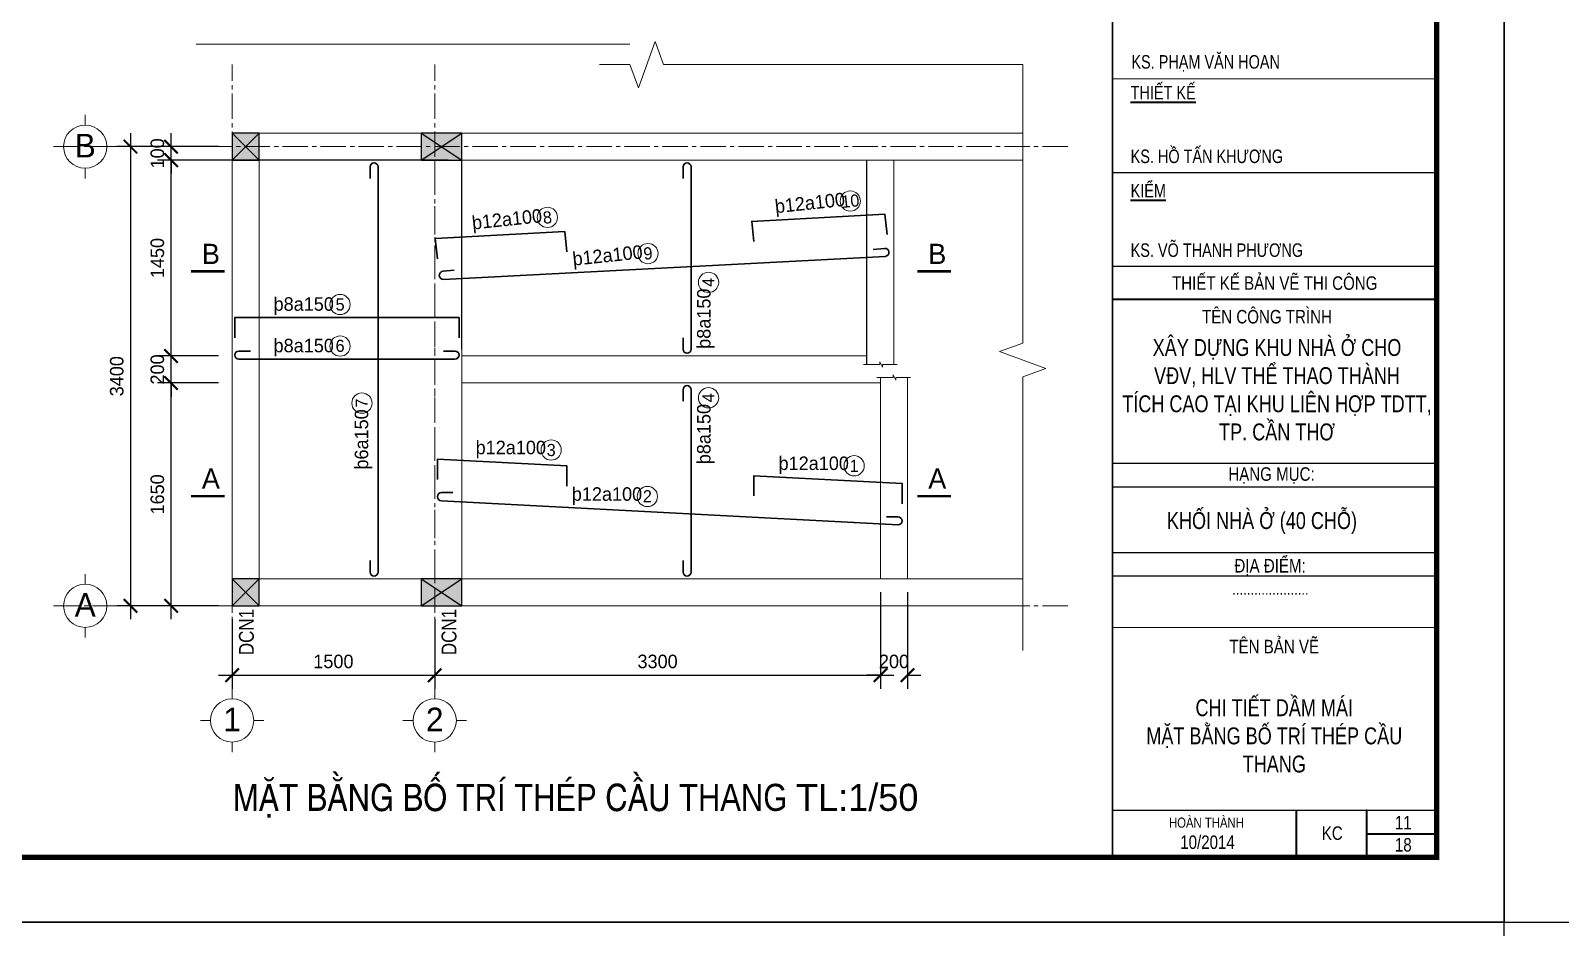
# Model space of a CAD drawing. Header units: inches. Extents: x 566748 to 757280, y 592180 to 740680.
# Drawn here: x 628928 to 651579, y 621803 to 635084 of the extents above; entities that cross this region are included whole.
import ezdxf
from ezdxf.enums import TextEntityAlignment as Align

# ---------------------------------------------------------------- set-up
doc = ezdxf.new("R2010")
doc.units = ezdxf.units.IN
doc.header["$MEASUREMENT"] = 0
for name, pattern in [('ACAD_ISO03W100', [30, 12, -18]), ('ACAD_ISO10W100', [18, 12, -3, 0, -3]), ('CENTER2', [1.125, 0.75, -0.125, 0.125, -0.125])]:
    doc.linetypes.add(name, pattern=pattern)
for name, color, linetype in [('cot', 123, 'Continuous'), ('LAYER 7', 7, 'Continuous'), ('LAYER7', 7, 'Continuous'), ('TEXT', 4, 'Continuous')]:
    doc.layers.add(name, color=color, linetype=linetype)
for name, color, linetype, lineweight in [('LAYER5', 5, 'Continuous', 9), ('NET CB', 2, 'Continuous', 20), ('NET GHI CHU', 7, 'Continuous', 13), ('NET KICH THUOC', 9, 'Continuous', 13), ('NET THEP DAI', 3, 'Continuous', 30), ('NET TRUC', 8, 'ACAD_ISO10W100', 9)]:
    doc.layers.add(name, color=color, linetype=linetype, lineweight=lineweight)
doc.styles.add('chu dan', font='Fonts5.ttf', dxfattribs={"height": 350})
doc.styles.add('DIM', font='Fonts5.ttf')
doc.styles.get("Standard").update_dxf_attribs({"font": 'VHELVEN0.TTF'})
doc.styles.add('TEXT', font='Fonts5.ttf')
doc.styles.add('VNAVO', font='VARIALN.TTF', dxfattribs={"width": 1.1})
doc.styles.add('VNI - HELVE', font='VBOOKMN0.TTF', dxfattribs={"width": 0.8})
doc.styles.add('VNIHELVE', font='Fonts5.ttf', dxfattribs={"height": 180})
doc.dimstyles.new('M 1-50', dxfattribs={"dimtxt": 200, "dimasz": 200, "dimexe": 200, "dimexo": 200, "dimgap": 100, "dimtad": 1, "dimtoh": 1, "dimdec": 0, "dimlfac": 0.5, "dimzin": 0, "dimdsep": 46, "dimtxsty": 'DIM', "dimblk": 'ARCHTICK', "dimcen": 200, "dimdle": 200, "dimadec": 0, "dimazin": 0, "dimtfac": 1, "dimtdec": 0, "dimtix": 1, "dimtofl": 0, "dimtmove": 2, "dimatfit": 3, "dimfxl": 1, "dimtolj": 1, "dimtzin": 0, "dimarcsym": 0})

# ---------------------------------------------------------------- blocks, each defined once
blk = doc.blocks.new('AAEER')
at = {"linetype": 'Continuous', "ltscale": 0.08}
h = blk.add_hatch(color=8, dxfattribs=at)
h.paths.add_polyline_path([(377.886, 656.949), (377.886, 657.083), (377.366, 656.782), (377.366, 656.181), (377.423, 656.148), (377.423, 656.682)])
h.paths.add_polyline_path([(377.886, 656.882), (377.481, 656.649), (377.481, 656.181), (377.655, 656.081), (377.655, 656.482), (377.771, 656.548), (377.771, 656.014), (377.886, 655.947)])
blk.add_hatch(color=8, dxfattribs=at).paths.add_polyline_path([(378.118, 656.482), (378.002, 656.548), (378.002, 656.014), (377.886, 655.947), (377.886, 655.88), (378.349, 656.148), (378.349, 656.682), (377.886, 656.949), (377.886, 656.882), (378.291, 656.649), (378.291, 656.181), (378.118, 656.081)])
for p, q in [((377.886, 656.949), (377.423, 656.682)), ((377.886, 656.882), (377.481, 656.649)), ((377.886, 657.083), (377.886, 656.949)), ((377.886, 657.083), (377.886, 655.88)), ((377.886, 656.949), (378.349, 656.682)), ((377.886, 656.882), (377.886, 655.947)), ((377.886, 656.882), (378.291, 656.649)), ((377.423, 656.682), (377.423, 656.148)), ((378.349, 656.682), (378.349, 656.148)), ((377.481, 656.649), (377.481, 656.181)), ((377.655, 656.482), (377.771, 656.548)), ((377.655, 656.482), (377.655, 656.081)), ((377.771, 656.548), (377.771, 656.014)), ((378.118, 656.482), (378.002, 656.548)), ((378.002, 656.548), (378.002, 656.014)), ((378.118, 656.482), (378.118, 656.081)), ((378.291, 656.649), (378.291, 656.181))]:
    blk.add_line(p, q, dxfattribs=at)
blk.add_lwpolyline([(377.366, 656.181), (377.886, 655.88), (378.407, 656.181), (378.407, 656.782), (377.886, 657.083), (377.366, 656.782)], close=True, dxfattribs=at)
for points in [[(377.481, 656.181), (377.655, 656.081)], [(377.771, 656.014), (377.886, 655.947)], [(378.002, 656.014), (377.886, 655.947)], [(378.291, 656.181), (378.118, 656.081)]]:
    blk.add_lwpolyline(points, dxfattribs=at)
for points in [[(375.565, 643.528), (380.365, 643.528)], [(375.565, 643.18), (380.365, 643.18)], [(375.565, 642.208), (380.365, 642.208)], [(375.565, 641.861), (380.365, 641.861)]]:
    blk.add_lwpolyline(points)
at = {"layer": 'LAYER 7', "lineweight": 35}
for points in [[(375.565, 664.914), (380.365, 664.914)], [(376.469, 663.456), (376.469, 664.914)], [(375.565, 664.428), (380.365, 664.428)], [(375.565, 663.942), (380.365, 663.942)], [(375.565, 645.958), (380.365, 645.958)], [(378.282, 638.389), (378.282, 637.695)], [(379.323, 638.389), (379.323, 638.389), (379.323, 637.695)], [(379.323, 638.042), (380.365, 638.042)]]:
    blk.add_lwpolyline(points, dxfattribs=at)
at = {"layer": 'LAYER7', "const_width": 0.0278}
blk.add_lwpolyline([(380.365, 665.47), (375.565, 665.47), (375.565, 637.695), (380.365, 637.695)], close=True, dxfattribs=at)
at = {"layer": 'LAYER7'}
for points, const_width in [([(375.565, 663.456), (380.365, 663.456)], 0.0174), ([(375.565, 661.712), (380.365, 661.712)], 0.0174), ([(375.565, 660.112), (380.365, 660.112)], 0.0174), ([(375.565, 658.512), (380.365, 658.512)], 0.0212), ([(375.565, 654.346), (380.365, 654.346)], 0.0174), ([(375.565, 651.999), (380.365, 651.999)], 0.0174), ([(375.565, 650.61), (380.365, 650.61)], 0.0174), ([(375.565, 649.221), (380.365, 649.221)], 0.0174), ([(375.565, 647.833), (380.365, 647.833)], 0.0174), ([(375.565, 646.444), (380.365, 646.444)], 0.0174), ([(375.565, 641.097), (380.365, 641.097)], 0.0174), ([(375.565, 638.389), (380.365, 638.389)], 0.0174)]:
    blk.add_lwpolyline(points, dxfattribs=dict(at, const_width=const_width))
at = {"layer": 'LAYER 7', "lineweight": 35, "style": 'VNI - HELVE'}
for s, insert, char_height, width, attachment_point in [('CHÆNH SÖÛA', (375.833, 665.327), 0.2, 5.31965, 1), ('LAÀN 1', (375.696, 664.761), 0.2, 5.31965, 1), ('LAÀN 2', (375.696, 664.275), 0.2, 5.31965, 1), ('LAÀN 3', (375.696, 663.789), 0.2, 5.31965, 1), ('GHI CHUÙ:', (375.833, 663.236), 0.2, 5.31965, 1), ('CHUÛ ÑAÀU TÖ:', (375.833, 661.556), 0.2, 5.31965, 1), ('.........', (375.833, 659.91), 0.2, 5.31965, 1), ('...........................', (377.188, 658.873), 0.2, 5.31965, 1), ('{\\LP. GIAÙM ÑOÁC}', (375.833, 654.205), 0.2, 5.31965, 1), ('KS. PHAÏM VAÊN HOAN', (375.833, 652.277), 0.2, 5.31965, 1), ('{\\LCHUÛ NHIEÄM}', (375.833, 651.912), 0.2, 5.31965, 1), ('KTS. TRÖÔNG BAÙ TUØNG', (375.828, 650.957), 0.2, 5.31965, 1), ('{\\LCHUÛ TRÌ}', (375.833, 650.542), 0.2, 5.31965, 1), ('KS. PHAÏM VAÊN HOAN', (375.844, 649.573), 0.2, 5.31965, 1), ('{\\LTHIEÁT KEÁ}', (375.833, 649.118), 0.2, 5.31965, 1), ('KS. HOÀ TAÁN KHÖÔNG', (375.833, 648.174), 0.2, 5.31965, 1), ('{\\LKIEÅM}', (375.833, 647.665), 0.2, 5.31965, 1), ('KS. VOÕ THANH PHÖÔNG', (375.833, 646.785), 0.2, 5.31965, 1), ('{\\fVNI-Helve|b0|i0|c0|p2;THIEÁT KEÁ BAÛN VEÕ THI COÂNG}', (376.445, 646.297), 0.2, 5.31965, 1), ('{\\fVNI-Helve|b0|i0|c0|p2;TEÂN COÂNG TRÌNH}', (376.889, 645.799), 0.2, 5.31965, 1), ('XAÂY DÖÏNG KHU NHAØ ÔÛ CHO\\PVÑV, HLV THEÅ THAO THAØNH \\PTÍCH CAO TAÏI KHU LIEÂN HÔÏP TDTT, TP. CAÀN THÔ', (378, 645.368), 0.25, 4.98702, 2), ('{\\fVNI-Helve|b0|i0|c0|p2;HAÏNG MUÏC:}', (377.279, 643.469), 0.2, 5.31965, 1), ('KHOÁI NHAØ ÔÛ (40 CHOÃ)', (376.37, 642.805), 0.25, 7.09083, 1), ('{\\fVNI-Helve|b0|i0|c0|p2;ÑÒA ÑIEÅM:}', (377.37, 642.111), 0.2, 5.31965, 1), ('{\\fVNI-Helve|b0|i0|c0|p2;.....................}', (377.337, 641.754), 0.17359, 5.31965, 1), ('{\\fVNI-Helve|b0|i0|c0|p2;TEÂN BAÛN VEÕ}', (377.294, 640.914), 0.2, 5.31965, 1), ('{\\fVNI-Helve|b0|i0|c0|p2;HOAØN THAØNH}', (376.401, 638.282), 0.15, 5.31965, 1), ('{\\fVNI-Helve|b0|i0|c0|p2;KC}', (378.663, 638.151), 0.2, 5.31965, 1), ('{\\fVNI-Helve|b0|i0|c0|p2;10/2014}', (376.567, 638.017), 0.2, 5.31965, 1), ('{\\fVNI-Helve|b0|i0|c0|p2;18}', (379.745, 637.978), 0.2, 5.31965, 1)]:
    blk.add_mtext(s, dxfattribs=dict(at, insert=insert, char_height=char_height, width=width, attachment_point=attachment_point))
at = {"layer": 'LAYER5', "attachment_point": 1, "style": 'VNI - HELVE'}
for s, insert, char_height, width in [('{\\H0.9774x;CTY COÅ PHAÀN TÖ VAÁN & XAÂY DÖÏNG} ', (375.805, 658.177), 0.19891, 4.67984), ('TRUNG NAM', (376.787, 657.729), 0.2777, 3.59296), ('{\\fVNI-Helve|b0|i0|c0|p2;C13-C15, ÑÖÔØNG SOÁ 2, LOÂ SOÁ 8A, PHÖÔØNG HÖNG THAÏNH, \\P                       QUAÄN CAÙI RAÊNG,  TP. CAÀN THÔ}', (375.912, 655.598), 0.12499, 8.0242), ('{\\fVNI-Helve|b0|i0|c0|p2;ÑT: 0710. 37 36 930, FAX: 0710. 37 36 940}', (376.484, 655.04), 0.12499, 8.0242), ('{\\fVNI-Helve|b0|i0|c0|p2;Email: trungnamcantho@yahoo.com.vn}', (376.706, 654.803), 0.12499, 8.0242)]:
    blk.add_mtext(s, dxfattribs=dict(at, insert=insert, char_height=char_height, width=width))
blk = doc.blocks.new('_ArchTick')
at = {"color": 0, "linetype": 'ByBlock', "const_width": 0.15}
blk.add_lwpolyline([(-0.5, -0.5), (0.5, 0.5)], dxfattribs=at)
blk = doc.blocks.new('*D705')
at = {"layer": 'Defpoints', "color": 0, "ltscale": 800}
for p in [(631912, 626566), (634912, 626566), (634912, 625538)]:
    blk.add_point(p, dxfattribs=at)
at = {"layer": 'NET KICH THUOC', "color": 0, "lineweight": -2, "ltscale": 800}
for p, q in [((631912, 626366), (631912, 625338)), ((634912, 626366), (634912, 625338)), ((631712, 625538), (635112, 625538))]:
    blk.add_line(p, q, dxfattribs=at)
at = {"layer": 'NET KICH THUOC', "color": 0, "lineweight": -2, "ltscale": 800, "xscale": 200, "yscale": 200, "zscale": 200, "rotation": 180}
blk.add_blockref('_ArchTick', (631912, 625538), dxfattribs=at)
at = {"layer": 'NET KICH THUOC', "color": 0, "lineweight": -2, "ltscale": 800, "xscale": 200, "yscale": 200, "zscale": 200}
blk.add_blockref('_ArchTick', (634912, 625538), dxfattribs=at)
at = {"layer": 'NET KICH THUOC', "color": 0, "ltscale": 800, "insert": (633412, 625741), "char_height": 200, "attachment_point": 5, "style": 'DIM'}
blk.add_mtext('\\A1;1500', dxfattribs=at)
blk = doc.blocks.new('*D706')
at = {"layer": 'Defpoints', "color": 0, "ltscale": 800}
for p in [(641512, 626966), (634912, 626566), (641512, 625538)]:
    blk.add_point(p, dxfattribs=at)
at = {"layer": 'NET KICH THUOC', "color": 0, "lineweight": -2, "ltscale": 800}
for p, q in [((641512, 626766), (641512, 625338)), ((634912, 626366), (634912, 625338)), ((634712, 625538), (641712, 625538))]:
    blk.add_line(p, q, dxfattribs=at)
at = {"layer": 'NET KICH THUOC', "color": 0, "lineweight": -2, "ltscale": 800, "xscale": 200, "yscale": 200, "zscale": 200, "rotation": 180}
blk.add_blockref('_ArchTick', (634912, 625538), dxfattribs=at)
at = {"layer": 'NET KICH THUOC', "color": 0, "lineweight": -2, "ltscale": 800, "xscale": 200, "yscale": 200, "zscale": 200}
blk.add_blockref('_ArchTick', (641512, 625538), dxfattribs=at)
at = {"layer": 'NET KICH THUOC', "color": 0, "ltscale": 800, "insert": (638212, 625741), "char_height": 200, "attachment_point": 5, "style": 'DIM'}
blk.add_mtext('\\A1;3300', dxfattribs=at)
blk = doc.blocks.new('*D707')
at = {"layer": 'Defpoints', "color": 0, "ltscale": 800}
for p in [(641512, 626966), (641912, 626966), (641912, 625538)]:
    blk.add_point(p, dxfattribs=at)
at = {"layer": 'LAYER7', "color": 0, "lineweight": -2, "ltscale": 800}
for p, q in [((641512, 626766), (641512, 625338)), ((641912, 626766), (641912, 625338)), ((641512, 625538), (641312, 625538)), ((641912, 625538), (642112, 625538))]:
    blk.add_line(p, q, dxfattribs=at)
at = {"layer": 'LAYER7', "color": 0, "lineweight": -2, "ltscale": 800, "xscale": 200, "yscale": 200, "zscale": 200}
blk.add_blockref('_ArchTick', (641512, 625538), dxfattribs=at)
at = {"layer": 'LAYER7', "color": 0, "lineweight": -2, "ltscale": 800, "xscale": 200, "yscale": 200, "zscale": 200, "rotation": 180}
blk.add_blockref('_ArchTick', (641912, 625538), dxfattribs=at)
at = {"layer": 'LAYER7', "color": 0, "ltscale": 800, "insert": (641712, 625741), "char_height": 200, "attachment_point": 5, "style": 'DIM'}
blk.add_mtext('\\A1;200', dxfattribs=at)
blk = doc.blocks.new('*D708')
at = {"layer": 'Defpoints', "color": 0, "ltscale": 800}
for p in [(631008, 629866), (631912, 629866), (631912, 626566)]:
    blk.add_point(p, dxfattribs=at)
at = {"layer": 'NET KICH THUOC', "color": 0, "lineweight": -2, "ltscale": 800}
for p, q in [((631008, 626366), (631008, 630066)), ((631712, 629866), (630808, 629866)), ((631712, 626566), (630808, 626566))]:
    blk.add_line(p, q, dxfattribs=at)
at = {"layer": 'NET KICH THUOC', "color": 0, "lineweight": -2, "ltscale": 800, "xscale": 200, "yscale": 200, "zscale": 200}
for p, rotation in [((631008, 629866), 90), ((631008, 626566), 270)]:
    blk.add_blockref('_ArchTick', p, dxfattribs=dict(at, rotation=rotation))
at = {"layer": 'NET KICH THUOC', "color": 0, "ltscale": 800, "insert": (630806, 628216), "char_height": 200, "attachment_point": 5, "rotation": 90, "style": 'DIM'}
blk.add_mtext('\\A1;1650', dxfattribs=at)
blk = doc.blocks.new('*D709')
at = {"layer": 'Defpoints', "color": 0, "ltscale": 800}
for p in [(631008, 630266), (631912, 630266), (631912, 629866)]:
    blk.add_point(p, dxfattribs=at)
at = {"layer": 'NET KICH THUOC', "color": 0, "lineweight": -2, "ltscale": 800}
for p, q in [((631008, 630266), (631008, 630466)), ((631712, 630266), (630808, 630266)), ((631712, 629866), (630808, 629866)), ((631008, 629866), (631008, 629666))]:
    blk.add_line(p, q, dxfattribs=at)
at = {"layer": 'NET KICH THUOC', "color": 0, "lineweight": -2, "ltscale": 800, "xscale": 200, "yscale": 200, "zscale": 200}
for p, rotation in [((631008, 630266), 270), ((631008, 629866), 90)]:
    blk.add_blockref('_ArchTick', p, dxfattribs=dict(at, rotation=rotation))
at = {"layer": 'NET KICH THUOC', "color": 0, "ltscale": 800, "insert": (630806, 630066), "char_height": 200, "attachment_point": 5, "rotation": 90, "style": 'DIM'}
blk.add_mtext('\\A1;200', dxfattribs=at)
blk = doc.blocks.new('*D710')
at = {"layer": 'Defpoints', "color": 0, "ltscale": 800}
for p in [(631008, 633166), (635312, 633166), (631912, 630266)]:
    blk.add_point(p, dxfattribs=at)
at = {"layer": 'NET KICH THUOC', "color": 0, "lineweight": -2, "ltscale": 800}
for p, q in [((631008, 630066), (631008, 633366)), ((635112, 633166), (630808, 633166)), ((631712, 630266), (630808, 630266))]:
    blk.add_line(p, q, dxfattribs=at)
at = {"layer": 'NET KICH THUOC', "color": 0, "lineweight": -2, "ltscale": 800, "xscale": 200, "yscale": 200, "zscale": 200}
for p, rotation in [((631008, 633166), 90), ((631008, 630266), 270)]:
    blk.add_blockref('_ArchTick', p, dxfattribs=dict(at, rotation=rotation))
at = {"layer": 'NET KICH THUOC', "color": 0, "ltscale": 800, "insert": (630806, 631716), "char_height": 200, "attachment_point": 5, "rotation": 90, "style": 'DIM'}
blk.add_mtext('\\A1;1450', dxfattribs=at)
blk = doc.blocks.new('*D711')
at = {"layer": 'Defpoints', "color": 0, "ltscale": 800}
for p in [(631008, 633366), (631912, 633366), (635312, 633166)]:
    blk.add_point(p, dxfattribs=at)
at = {"layer": 'NET KICH THUOC', "color": 0, "lineweight": -2, "ltscale": 800}
for p, q in [((631008, 633366), (631008, 633566)), ((631712, 633366), (630808, 633366)), ((635112, 633166), (630808, 633166)), ((631008, 633166), (631008, 632966))]:
    blk.add_line(p, q, dxfattribs=at)
at = {"layer": 'NET KICH THUOC', "color": 0, "lineweight": -2, "ltscale": 800, "xscale": 200, "yscale": 200, "zscale": 200}
for p, rotation in [((631008, 633366), 270), ((631008, 633166), 90)]:
    blk.add_blockref('_ArchTick', p, dxfattribs=dict(at, rotation=rotation))
at = {"layer": 'NET KICH THUOC', "color": 0, "ltscale": 800, "insert": (630806, 633266), "char_height": 200, "attachment_point": 5, "rotation": 90, "style": 'DIM'}
blk.add_mtext('\\A1;100', dxfattribs=at)
blk = doc.blocks.new('*D712')
at = {"layer": 'Defpoints', "color": 0, "ltscale": 800}
for p in [(631912, 633366), (630407, 626566), (631912, 626566)]:
    blk.add_point(p, dxfattribs=at)
at = {"layer": 'NET KICH THUOC', "color": 0, "lineweight": -2, "ltscale": 800}
for p, q in [((630407, 633566), (630407, 626366)), ((631712, 633366), (630207, 633366)), ((631712, 626566), (630207, 626566))]:
    blk.add_line(p, q, dxfattribs=at)
at = {"layer": 'NET KICH THUOC', "color": 0, "lineweight": -2, "ltscale": 800, "xscale": 200, "yscale": 200, "zscale": 200}
for p, rotation in [((630407, 633366), 90), ((630407, 626566), 270)]:
    blk.add_blockref('_ArchTick', p, dxfattribs=dict(at, rotation=rotation))
at = {"layer": 'NET KICH THUOC', "color": 0, "ltscale": 800, "insert": (630205, 629966), "char_height": 200, "attachment_point": 5, "rotation": 90, "style": 'DIM'}
blk.add_mtext('\\A1;3400', dxfattribs=at)
blk = doc.blocks.new('TRM')
at = {"layer": 'NET GHI CHU', "linetype": 'Continuous', "ltscale": 400}
for p, q in [((0, -150), (0, 0)), ((-320, -470), (-470, -470)), ((320, -470), (470, -470)), ((0, -790), (0, -940))]:
    blk.add_line(p, q, dxfattribs=at)
blk.add_circle((0, -470), 320, dxfattribs=at)
at = {"layer": 'NET GHI CHU', "style": 'chu dan'}
blk.add_attdef('TR', text='', height=350, dxfattribs=at).set_placement((0, -470), align=Align.MIDDLE_CENTER)
blk = doc.blocks.new('SH')
at = {"layer": 'NET GHI CHU'}
blk.add_circle((0, 0), 150, dxfattribs=at)
at = {"layer": 'NET GHI CHU', "style": 'VNIHELVE'}
blk.add_attdef('1', text='', height=180, dxfattribs=at).set_placement((0, 0), align=Align.MIDDLE_CENTER)
blk = doc.blocks.new('MCD')
at = {"layer": 'NET GHI CHU'}
blk.add_lwpolyline([(0, 667, 50, 50, 0), (0, 0, 0, 0, 0)], format="xyseb", dxfattribs=at)
at = {"layer": 'TEXT', "linetype": 'ACAD_ISO03W100', "style": 'TEXT'}
blk.add_attdef('MCD', (139, 128), '', height=400, dxfattribs=at)

msp = doc.modelspace()

# ---------------------------------------------------------------- hatches: boundary and pattern name
at = {"layer": 'cot', "ltscale": 5}
h = msp.add_hatch(color=256, dxfattribs=at)
h.paths.add_polyline_path([(632112.1, 633366.1), (631912.1, 633566.1), (631912.1, 633166.1)])
h.paths.add_polyline_path([(632112.1, 633366.1), (631912.1, 633166.1), (632312.1, 633166.1)])
h.paths.add_polyline_path([(632312.1, 633566.1), (632112.1, 633366.1), (632312.1, 633166.1)])
h.paths.add_polyline_path([(632312.1, 633566.1), (631912.1, 633566.1), (632112.1, 633366.1)])
h = msp.add_hatch(color=256, dxfattribs=at)
h.paths.add_polyline_path([(634712.1, 633566.1), (634712.1, 633166.1), (635012.1, 633366.1)])
h.paths.add_polyline_path([(635012.1, 633366.1), (635312.1, 633566.1), (634712.1, 633566.1)])
h.paths.add_polyline_path([(634712.1, 633166.1), (635312.1, 633166.1), (635012.1, 633366.1)])
h.paths.add_polyline_path([(635012.1, 633366.1), (635312.1, 633166.1), (635312.1, 633566.1)])
h = msp.add_hatch(color=256, dxfattribs=at)
h.paths.add_polyline_path([(632112.1, 626766.1), (631912.1, 626966.1), (631912.1, 626566.1)])
h.paths.add_polyline_path([(632112.1, 626766.1), (631912.1, 626566.1), (632312.1, 626566.1)])
h.paths.add_polyline_path([(632312.1, 626966.1), (632112.1, 626766.1), (632312.1, 626566.1)])
h.paths.add_polyline_path([(632312.1, 626966.1), (631912.1, 626966.1), (632112.1, 626766.1)])
h = msp.add_hatch(color=256, dxfattribs=at)
h.paths.add_polyline_path([(634712.1, 626966.1), (634712.1, 626566.1), (635012.1, 626766.1)])
h.paths.add_polyline_path([(635012.1, 626766.1), (635312.1, 626966.1), (634712.1, 626966.1)])
h.paths.add_polyline_path([(634712.1, 626566.1), (635312.1, 626566.1), (635012.1, 626766.1)])
h.paths.add_polyline_path([(635012.1, 626766.1), (635312.1, 626566.1), (635312.1, 626966.1)])

# ---------------------------------------------------------------- linework, layer by layer
for p, q in [((631912.1, 633166.1), (632312.1, 633566.1)), ((631912.1, 633566.1), (632312.1, 633166.1)), ((634712.1, 633166.1), (635312.1, 633566.1)), ((634712.1, 633566.1), (635312.1, 633166.1)), ((631912.1, 626566.1), (632312.1, 626966.1)), ((631912.1, 626966.1), (632312.1, 626566.1)), ((634712.1, 626566.1), (635312.1, 626966.1)), ((634712.1, 626966.1), (635312.1, 626566.1))]:
    msp.add_line(p, q, dxfattribs=at)
for points in [[(632312.1, 633166.1), (632312.1, 633566.1), (631912.1, 633566.1), (631912.1, 633166.1)], [(635312.1, 633166.1), (635312.1, 633566.1), (634712.1, 633566.1), (634712.1, 633166.1)], [(632312.1, 626566.1), (632312.1, 626966.1), (631912.1, 626966.1), (631912.1, 626566.1)], [(635312.1, 626566.1), (635312.1, 626966.1), (634712.1, 626966.1), (634712.1, 626566.1)]]:
    msp.add_lwpolyline(points, close=True, dxfattribs=at)
at = {"layer": 'Defpoints', "linetype": 'Continuous', "ltscale": 0.08}
for points in [[(608748.3, 621880.3), (650748.3, 621880.3), (650748.3, 651580.3), (608748.3, 651580.3)], [(650748.3, 621880.3), (692748.3, 621880.3), (692748.3, 651580.3), (650748.3, 651580.3)], [(608748.3, 592180.3), (650748.3, 592180.3), (650748.3, 621880.3), (608748.3, 621880.3)]]:
    msp.add_lwpolyline(points, close=True, dxfattribs=at)
at = {"layer": 'LAYER7', "ltscale": 5}
for p, q in [((635312.1, 630366.1), (635312.1, 633166.1)), ((641312.1, 630137.6), (641312.1, 633166.1))]:
    msp.add_line(p, q, dxfattribs=at)
at = {"layer": 'LAYER7', "linetype": 'Continuous', "const_width": 80}
msp.add_lwpolyline([(649748.3, 650617.8), (610548.3, 650617.8), (610548.3, 622842.9), (649748.3, 622842.9)], close=True, dxfattribs=at)
at = {"layer": 'NET CB'}
for p, q in [((635312.1, 626966.1), (635312.1, 630266.1)), ((635312.1, 630266.1), (641312.1, 630266.1)), ((635312.1, 629866.1), (641512.1, 629866.1))]:
    msp.add_line(p, q, dxfattribs=at)
for points in [[(631912.1, 633566.1), (643619.1, 633566.1)], [(631912.1, 626566.1), (631912.1, 633366.1)], [(631912.1, 633166.1), (643619.1, 633166.1)], [(632312.1, 626966.1), (632312.1, 633166.1)], [(635312.1, 630266.1), (635312.1, 633166.1)], [(641312.1, 630137.6), (641312.1, 633166.1)], [(641712.1, 630137.6), (641712.1, 633166.1)], [(641512.1, 629947.6), (641512.1, 626966.1)], [(641912.1, 629947.6), (641912.1, 626966.1)], [(631912.1, 626966.1), (643619.1, 626966.1)], [(643619.1, 626566.1), (631912.1, 626566.1)]]:
    msp.add_lwpolyline(points, dxfattribs=at)
at = {"layer": 'NET CB', "ltscale": 800}
msp.add_lwpolyline([(634952.1, 628436.9), (634952.1, 628736.9)], dxfattribs=at)
at = {"layer": 'NET GHI CHU'}
for points in [[(637354, 634580.3), (637801.9, 634580.3), (637926.9, 634236.8), (638176.9, 634923.7), (638301.9, 634580.3), (638749.9, 634580.3)], [(631378.9, 634885.3), (637801.9, 634885.3)], [(638301.9, 634580.3), (643619.1, 634580.3), (643619.1, 630455.2)], [(643619.1, 629507.3), (643619.1, 629955.2), (643962.5, 630080.2), (643275.6, 630330.2), (643619.1, 630455.2), (643619.1, 630903.2)], [(641261.7, 630137.6), (641503.2, 630137.6), (641503.2, 630177.6), (641543.2, 630097.6), (641543.2, 630137.6), (641761.7, 630137.6)], [(641458.2, 629947.6), (641699.7, 629947.6), (641699.7, 629987.6), (641739.7, 629907.6), (641739.7, 629947.6), (641958.2, 629947.6)], [(643619.1, 629955.2), (643619.1, 625904.8)]]:
    msp.add_lwpolyline(points, dxfattribs=at)
at = {"layer": 'NET GHI CHU', "linetype": 'ACAD_ISO03W100', "ltscale": 10}
msp.add_lwpolyline([(635312.1, 626966.1), (634912.1, 626966.1), (634912.1, 633166.1), (635312.1, 633166.1)], close=True, dxfattribs=at)
at = {"layer": 'NET THEP DAI'}
for points in [[(633954.2, 632896.1), (633954.2, 633066.1, -1), (634074.2, 633066.1), (634074.2, 633066.1), (634074.2, 627066.1), (634074.2, 627066.1, -1), (633954.2, 627066.1), (633954.2, 627236.1)], [(638588.7, 630536.1), (638588.7, 630366.1, 1), (638708.7, 630366.1), (638708.7, 630366.1), (638708.7, 633066.1), (638708.7, 633066.1, 1), (638588.7, 633066.1), (638588.7, 632896.1)], [(641401.8, 631841.9), (641570.9, 631859.7, -1), (641583.4, 631740.3), (641583.4, 631740.3), (635044.2, 631400.2), (635044.2, 631400.2, -1), (635031.6, 631519.5), (635200.7, 631537.3)], [(635042.1, 630338.9), (635212.1, 630338.9, -1), (635212.1, 630218.9), (635212.1, 630218.9), (632012.1, 630218.9), (632012.1, 630218.9, -1), (632012.1, 630338.9), (632182.1, 630338.9)], [(638588.7, 629596.1), (638588.7, 629766.1, -1), (638708.7, 629766.1), (638708.7, 629766.1), (638708.7, 627066.1), (638708.7, 627066.1, -1), (638588.7, 627066.1), (638588.7, 627236.1)], [(641602.1, 627883.5), (641772.1, 627883.5, -1), (641772.1, 627763.5), (641772.1, 627763.5), (635012.1, 628121.9), (635012.1, 628121.9, -1), (635012.1, 628241.9), (635182.1, 628241.9)]]:
    msp.add_lwpolyline(points, format="xyb", dxfattribs=at)
for points in [[(641609.8, 632065.2), (641578.1, 632363.5), (639606.6, 632257.2), (639638.3, 631958.9)], [(636868.3, 631809.5), (636836.6, 632107.8), (634919.8, 632004.4), (634951.5, 631706.1)], [(635272.1, 630533.9), (635272.1, 630833.9), (631952.1, 630833.9), (631952.1, 630533.9)], [(636869.1, 628337), (636869.1, 628637), (634952.1, 628736.9), (634952.1, 628436.9)], [(641832.1, 628078.5), (641832.1, 628378.5), (639639.3, 628492.7), (639639.3, 628192.7)]]:
    msp.add_lwpolyline(points, dxfattribs=at)
at = {"layer": 'NET TRUC', "linetype": 'CENTER2', "ltscale": 500}
for points in [[(631912.1, 625338.4), (631912.1, 634580.3)], [(634912.1, 625338.4), (634912.1, 634580.3)], [(629284.6, 633366.1), (644298.7, 633366.1)], [(629284.6, 626566.1), (644298.7, 626566.1)]]:
    msp.add_lwpolyline(points, dxfattribs=at)

# ---------------------------------------------------------------- block references
at = {"layer": 'LAYER 7', "linetype": 'Continuous', "xscale": 1000, "yscale": 1000, "zscale": 1000}
msp.add_blockref('AAEER', (269383.3, -14851.8), dxfattribs=at)
at = {"layer": 'NET KICH THUOC'}
ref = msp.add_blockref('SH', (641065.7, 632560), dxfattribs=dict(at, xscale=-1, rotation=186.0685770528841))
ref.add_attrib('1', '10', dxfattribs={"layer": 'NET GHI CHU', "height": 180, "rotation": 6.06858, "style": 'VNIHELVE'}).set_placement((641065.7, 632560), align=Align.MIDDLE_CENTER)
ref = msp.add_blockref('SH', (636580.4, 632318.1), dxfattribs=dict(at, xscale=-1, rotation=186.0685770528841))
ref.add_attrib('1', '8', dxfattribs={"layer": 'NET GHI CHU', "height": 180, "rotation": 6.06858, "style": 'VNIHELVE'}).set_placement((636580.4, 632318.1), align=Align.MIDDLE_CENTER)
ref = msp.add_blockref('SH', (638069.8, 631781.7), dxfattribs=dict(at, xscale=-1, rotation=186.0157497399954))
ref.add_attrib('1', '9', dxfattribs={"layer": 'NET GHI CHU', "height": 180, "rotation": 6.01575, "style": 'VNIHELVE'}).set_placement((638069.4, 631785.5), align=Align.MIDDLE_CENTER)
ref = msp.add_blockref('SH', (638966.4, 631356.2), dxfattribs=dict(at, xscale=-1, rotation=270))
ref.add_attrib('1', '4', dxfattribs={"layer": 'NET GHI CHU', "height": 180, "rotation": 90, "style": 'VNIHELVE'}).set_placement((638962.5, 631356.2), align=Align.MIDDLE_CENTER)
ref = msp.add_blockref('SH', (633510.6, 631027.7), dxfattribs=dict(at, xscale=-1, rotation=180))
ref.add_attrib('1', '5', dxfattribs={"layer": 'NET GHI CHU', "height": 180, "style": 'VNIHELVE'}).set_placement((633510.6, 631027.7), align=Align.MIDDLE_CENTER)
ref = msp.add_blockref('SH', (633510.6, 630412.7), dxfattribs=dict(at, xscale=-1, rotation=180))
ref.add_attrib('1', '6', dxfattribs={"layer": 'NET GHI CHU', "height": 180, "style": 'VNIHELVE'}).set_placement((633510.6, 630416.5), align=Align.MIDDLE_CENTER)
ref = msp.add_blockref('SH', (633834.4, 629567.7), dxfattribs=dict(at, xscale=-1, rotation=270))
ref.add_attrib('1', '7', dxfattribs={"layer": 'NET GHI CHU', "height": 180, "rotation": 90, "style": 'VNIHELVE'}).set_placement((633830.5, 629567.7), align=Align.MIDDLE_CENTER)
ref = msp.add_blockref('SH', (638966.4, 629646.7), dxfattribs=dict(at, xscale=-1, rotation=270))
ref.add_attrib('1', '4', dxfattribs={"layer": 'NET GHI CHU', "height": 180, "rotation": 90, "style": 'VNIHELVE'}).set_placement((638962.5, 629646.7), align=Align.MIDDLE_CENTER)
ref = msp.add_blockref('SH', (636636.6, 628873.2), dxfattribs=dict(at, xscale=-1, rotation=180))
ref.add_attrib('1', '3', dxfattribs={"layer": 'NET GHI CHU', "height": 180, "style": 'VNIHELVE'}).set_placement((636636.6, 628873.2), align=Align.MIDDLE_CENTER)
ref = msp.add_blockref('SH', (641122.2, 628639.6), dxfattribs=dict(at, xscale=-1, rotation=180))
ref.add_attrib('1', '1', dxfattribs={"layer": 'NET GHI CHU', "height": 180, "style": 'VNIHELVE'}).set_placement((641122.2, 628639.6), align=Align.MIDDLE_CENTER)
ref = msp.add_blockref('SH', (638061.1, 628184.2), dxfattribs=dict(at, xscale=-1, rotation=180))
ref.add_attrib('1', '2', dxfattribs={"layer": 'NET GHI CHU', "height": 180, "style": 'VNIHELVE'}).set_placement((638061.1, 628188), align=Align.MIDDLE_CENTER)
at = {"layer": 'TEXT'}
ref = msp.add_blockref('TRM', (629737.2, 632896.1), dxfattribs=dict(at, xscale=-1, rotation=180))
ref.add_attrib('TR', 'B', dxfattribs={"height": 350, "style": 'chu dan'}).set_placement((629737.2, 633380.3), align=Align.MIDDLE_CENTER)
ref = msp.add_blockref('MCD', (631802.3, 631517.8), dxfattribs=dict(at, xscale=0.75, yscale=0.75, zscale=0.75, rotation=90))
ref.add_attrib('MCD', 'B', (631464.2, 631627.3), dxfattribs={"linetype": 'ACAD_ISO03W100', "height": 300, "style": 'VNIHELVE'})
ref = msp.add_blockref('MCD', (642557.8, 631517.8), dxfattribs=dict(at, xscale=0.75, yscale=0.75, zscale=0.75, rotation=90))
ref.add_attrib('MCD', 'B', (642219.7, 631627.3), dxfattribs={"linetype": 'ACAD_ISO03W100', "height": 300, "style": 'VNIHELVE'})
ref = msp.add_blockref('MCD', (631802.3, 628190.3), dxfattribs=dict(at, xscale=0.75, yscale=0.75, zscale=0.75, rotation=90))
ref.add_attrib('MCD', 'A', (631464.2, 628299.8), dxfattribs={"linetype": 'ACAD_ISO03W100', "height": 300, "style": 'VNIHELVE'})
ref = msp.add_blockref('MCD', (642557.8, 628190.3), dxfattribs=dict(at, xscale=0.75, yscale=0.75, zscale=0.75, rotation=90))
ref.add_attrib('MCD', 'A', (642219.7, 628299.8), dxfattribs={"linetype": 'ACAD_ISO03W100', "height": 300, "style": 'VNIHELVE'})
ref = msp.add_blockref('TRM', (629737.2, 626096.1), dxfattribs=dict(at, xscale=-1, rotation=180))
ref.add_attrib('TR', 'A', dxfattribs={"height": 350, "style": 'chu dan'}).set_placement((629737.2, 626580.3), align=Align.MIDDLE_CENTER)
ref = msp.add_blockref('TRM', (631912.1, 624398.4), dxfattribs=dict(at, xscale=-1, rotation=180))
ref.add_attrib('TR', '1', dxfattribs={"height": 350, "style": 'chu dan'}).set_placement((631912.1, 624882.5), align=Align.MIDDLE_CENTER)
ref = msp.add_blockref('TRM', (634912.1, 624398.4), dxfattribs=dict(at, xscale=-1, rotation=180))
ref.add_attrib('TR', '2', dxfattribs={"height": 350, "style": 'chu dan'}).set_placement((634912.1, 624882.5), align=Align.MIDDLE_CENTER)

# ---------------------------------------------------------------- texts
at = {"layer": 'LAYER 7', "lineweight": 35, "style": 'VNI - HELVE'}
for s, insert, char_height, width, attachment_point in [('CHI TIEÁT DAÀM MAÙI\\PMAËT BAÈNG BOÁ TRÍ THEÙP CAÀU THANG', (647342.9, 625181.6), 250, 4092.937, 2), ('{\\fVNI-Helve|b0|i0|c0|p2;11}', (649128.7, 623455), 200, 5319.651, 1)]:
    msp.add_mtext(s, dxfattribs=dict(at, insert=insert, char_height=char_height, width=width, attachment_point=attachment_point))
at = {"layer": 'TEXT', "char_height": 200, "width": 866.506, "attachment_point": 7, "style": 'VNIHELVE'}
for s, insert, rotation in [('þ12a100', (639966.1, 632319.2), 6.06858), ('þ12a100', (635480.8, 632077.3), 6.06858), ('þ12a100', (636970, 631542), 6.01575), ('þ8a150', (639056.5, 630371.9), 90), ('þ8a150', (639056.5, 628662.4), 90), ('þ6a150', (633987.5, 628583.4), 90)]:
    msp.add_mtext(s, dxfattribs=dict(at, insert=insert, rotation=rotation))
for s, insert in [('þ8a150', (632526.2, 630874.6)), ('þ8a150', (632526.2, 630259.6)), ('þ12a100', (635517.7, 628750.1)), ('þ12a100', (640003.4, 628516.4)), ('þ12a100', (636942.2, 628061.1))]:
    msp.add_mtext(s, dxfattribs=dict(at, insert=insert))
at = {"layer": 'TEXT', "ltscale": 800, "char_height": 220, "width": 968, "attachment_point": 1, "rotation": 90}
for insert in [(632013.6, 625834.5), (635013.6, 625834.5)]:
    msp.add_mtext('{\\fVNI-Helve-Condense|b0|i0|c0|p2;DCN1}', dxfattribs=dict(at, insert=insert))
at = {"layer": 'TEXT', "linetype": 'Continuous', "ltscale": 0.05, "insert": (636999.5, 623929.2), "char_height": 400, "width": 16230.019, "attachment_point": 2, "style": 'VNAVO'}
msp.add_mtext('{\\fVNI-Helve-Condense|b0|i0|c0|p2;MAËT BAÈNG BOÁ TRÍ THEÙP CAÀU THANG \\fVNI-Avo|b0|i0|c0|p2;TL:1/50}', dxfattribs=at)

# ---------------------------------------------------------------- dimensions: what is measured, and where the dimension line sits
at = {"layer": 'LAYER7', "ltscale": 800}
dim = msp.add_linear_dim(base=(641912.1, 625538.4), p1=(641512.1, 626966.1), p2=(641912.1, 626966.1), dimstyle='M 1-50', dxfattribs=at)
dim.commit()
dim.dimension.update_dxf_attribs({"geometry": '*D707', "text_midpoint": (641712.1, 625740.5)})
at = {"layer": 'NET KICH THUOC', "ltscale": 800}
for base, p1, p2, picture, middle in [((630407.2, 626566.1), (631912.1, 633366.1), (631912.1, 626566.1), '*D712', (630205, 629966.1)), ((631008.2, 633366.1), (635312.1, 633166.1), (631912.1, 633366.1), '*D711', (630806, 633266.1)), ((631008.2, 633166.1), (631912.1, 630266.1), (635312.1, 633166.1), '*D710', (630806, 631716.1)), ((631008.2, 630266.1), (631912.1, 629866.1), (631912.1, 630266.1), '*D709', (630806, 630066.1)), ((631008.2, 629866.1), (631912.1, 626566.1), (631912.1, 629866.1), '*D708', (630806, 628216.1))]:
    dim = msp.add_linear_dim(base=base, p1=p1, p2=p2, angle=90, dimstyle='M 1-50', dxfattribs=at)
    dim.commit()
    dim.dimension.update_dxf_attribs({"geometry": picture, "text_midpoint": middle})
for base, p1, p2, picture, middle in [((641512.1, 625538.4), (634912.1, 626566.1), (641512.1, 626966.1), '*D706', (638212.1, 625740.5)), ((634912.1, 625538.4), (631912.1, 626566.1), (634912.1, 626566.1), '*D705', (633412.1, 625740.5))]:
    dim = msp.add_linear_dim(base=base, p1=p1, p2=p2, dimstyle='M 1-50', dxfattribs=at)
    dim.commit()
    dim.dimension.update_dxf_attribs({"geometry": picture, "text_midpoint": middle})

doc.saveas('drawing.dxf')
